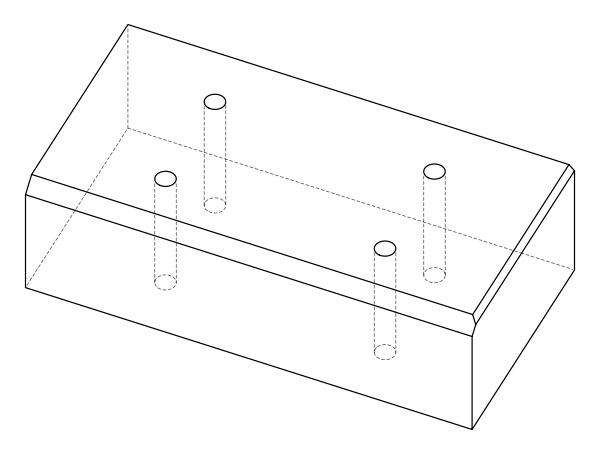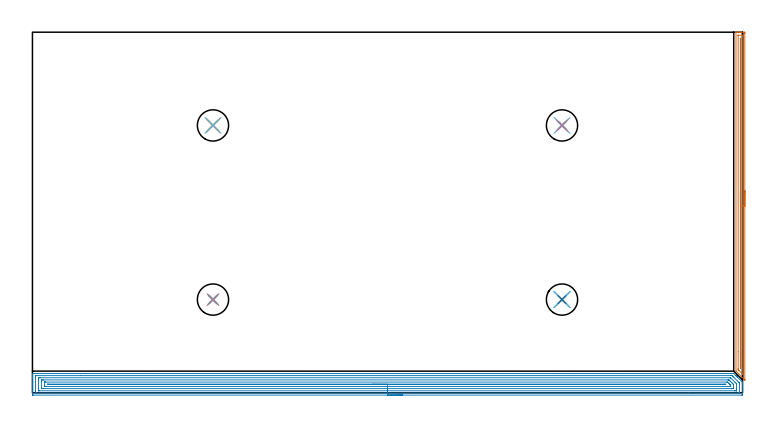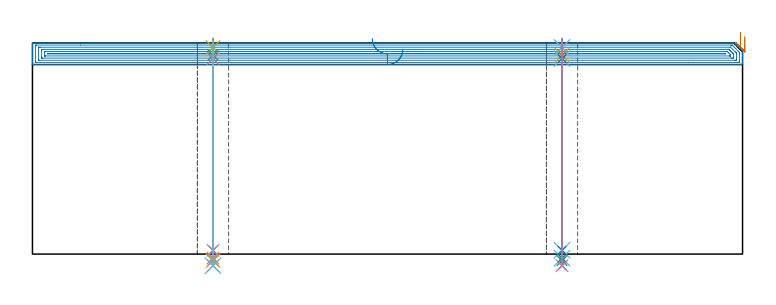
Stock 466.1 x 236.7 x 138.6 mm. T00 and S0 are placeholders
(PLAN: 22 operations, 17 tool changes, 35.6 min)
(1 AREA_MILL | FG_CHAMFER_SURFACE | UGT0205_001 | 5.56 min | 3906 mm3)
(2 AREA_MILL_1 | FG_CHAMFER_SURFACE_1 | UGT0205_001 | 22.48 min | 46864 mm3)
(3 SPOT_DRILL | STEP1HOLE | NXT0321_9005460120000 | 0.05 min | 162 mm3)
(4 SPOT_DRILL_1 | STEP1HOLE_1 | NXT0321_9005460120000 | 0.05 min | 200 mm3)
(5 SPOT_DRILL_2 | STEP1HOLE_2 | NXT0321_9005460120000 | 0.05 min | 182 mm3)
(6 SPOT_DRILL_3 | STEP1HOLE_3 | NXT0321_9005460120000 | 0.05 min | 183 mm3)
(7 DRILL_BLIND_HOLE_INTO_CENTER | STEP1HOLE | UGT0301_178 | 0.04 min | 104 mm3)
(8 GUN_DRILL_THROUGH_HOLE | STEP1HOLE | UGT0307_001 | 0.62 min | 2525 mm3)
(9 SPADE_DRILL_TO_ENLARGE_THROUGH_HOLE | STEP1HOLE | UGT0306_003 | 0.58 min | 14128 mm3)
(10 DRILL_TO_ENLARGE_THROUGH_HOLE | STEP1HOLE | UGT0301_050 | 0.59 min | 28731 mm3)
(11 DRILL_BLIND_HOLE_INTO_CENTER_1 | STEP1HOLE_1 | UGT0301_178 | 0.04 min | 90 mm3)
(12 GUN_DRILL_THROUGH_HOLE_1 | STEP1HOLE_1 | UGT0307_001 | 0.62 min | 2538 mm3)
(13 SPADE_DRILL_TO_ENLARGE_THROUGH_HOLE_1 | STEP1HOLE_1 | UGT0306_003 | 0.58 min | 14134 mm3)
(14 DRILL_TO_ENLARGE_THROUGH_HOLE_1 | STEP1HOLE_1 | UGT0301_050 | 0.59 min | 28731 mm3)
(15 DRILL_BLIND_HOLE_INTO_CENTER_2 | STEP1HOLE_2 | UGT0301_178 | 0.04 min | 109 mm3)
(16 GUN_DRILL_THROUGH_HOLE_2 | STEP1HOLE_2 | UGT0307_001 | 0.62 min | 2517 mm3)
(17 SPADE_DRILL_TO_ENLARGE_THROUGH_HOLE_2 | STEP1HOLE_2 | UGT0306_003 | 0.58 min | 14131 mm3)
(18 DRILL_TO_ENLARGE_THROUGH_HOLE_2 | STEP1HOLE_2 | UGT0301_050 | 0.59 min | 28722 mm3)
(19 DRILL_BLIND_HOLE_INTO_CENTER_3 | STEP1HOLE_3 | UGT0301_178 | 0.04 min | 109 mm3)
(20 GUN_DRILL_THROUGH_HOLE_3 | STEP1HOLE_3 | UGT0307_001 | 0.62 min | 2523 mm3)
(21 SPADE_DRILL_TO_ENLARGE_THROUGH_HOLE_3 | STEP1HOLE_3 | UGT0306_003 | 0.58 min | 14128 mm3)
(22 DRILL_TO_ENLARGE_THROUGH_HOLE_3 | STEP1HOLE_3 | UGT0301_050 | 0.59 min | 28723 mm3)
(TOOL UGT0205_001 | Chamfer Mill 20 x 3 x 45 deg. | D20 FL50 Z2)
(TOOL NXT0321_9005460120000 | NC Spot Drill, 142deg, 12mm, Carbide, Uncoated | D12 PA142 FL30 Z2)
(TOOL UGT0301_178 | Twist Drill 5.4 mm | D5.4 PA118 FL55 Z2)
(TOOL UGT0307_001 | Gun Drill 5 mm | D5 PA130 FL24 Z1)
(TOOL UGT0306_003 | Spade Drill 12.5mm | D12.5 PA132 FL10 Z2)
(TOOL UGT0301_050 | Twist Drill 20.5 mm | D20.5 PA118 FL145 Z2)
(OP 1 AREA_MILL)
G17 G21 G94 G90
T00 M6
G54
G17 G0 G90 X467.6 Y132.55 S1061 M3
G43 Z148.6 H0
Z142.8
G94 G1 Y132.512 Z141.928 F250.
Y132.398 Z141.064
Y132.209 Z140.212
Y131.947 Z139.38
Y131.613 Z138.574
Y131.21 Z137.8
Y130.742 Z137.064
Y130.21 Z136.372
Y129.621 Z135.729
Y128.978 Z135.14
Y128.286 Z134.609
Y127.55 Z134.14
Y126.776 Z133.737
Y125.97 Z133.403
Y125.138 Z133.141
Y124.287 Z132.952
Y123.422 Z132.838
Y122.55 Z132.8
X467.599 Y8.579 Z132.799
Y8.505
X467.597 Y8.454 Z132.797
X467.594 Y8.433 Z132.798
X467.59 Y8.418 Z132.801
X467.532 Y8.464 Z132.861
X467.458 Y8.541 Z132.939
X467.42 Y8.579 Z132.977
X463.263 Y12.737 Z137.137
X462.09 Y13.909 Z138.308
X462.057 Y13.942 Z138.342
X461.88 Y14.121 Z138.517
X461.803 Y14.205 Z138.589
X461.8 Y14.389 Z138.6
Y236.522
X461.803 Y236.69 Z138.588
X461.914 Y236.697 Z138.478
X462.032 Y236.7 Z138.368
X462.264 Z138.135
X462.96 Z137.435
X464.178 Z136.219
X464.7 Z135.694
X465.309 Z135.086
X467.049 Z133.348
X467.31 Y236.696 Z133.087
X467.594 Y236.69 Z132.803
X467.598 Y236.37 Z132.801
X467.6 Y236.074 Z132.8
Y235.776
Y122.55
X466.186 Z134.214
X466.185 Y12.423 Z134.215
X466.184 Y12.334 Z134.216
X466.181 Y12.291 Z134.219
X466.18 Y12.283 Z134.22
X466.172 Y12.29 Z134.228
X465.85 Y12.601 Z134.55
X463.83 Y14.62 Z136.57
X463.503 Y14.948 Z136.897
X463.338 Y15.117 Z137.062
X463.256 Y15.206 Z137.144
X463.221 Y15.246 Z137.179
X463.22 Y15.283 Z137.18
X463.215 Y15.915 Z137.185
X463.214 Y26.908 Z137.186
X463.215 Y234.287 Z137.185
X463.218 Y234.603 Z137.182
X463.221 Y234.68 Z137.179
X463.223 Y234.69 Z137.177
X463.245 Y234.694 Z137.155
X463.294 Y234.697 Z137.106
X463.428 Y234.7 Z136.972
X465.57 Z134.83
X466.04 Y234.698 Z134.36
X466.156 Y234.692 Z134.244
X466.179 Y234.689 Z134.221
X466.181 Y234.648 Z134.219
X466.184 Y234.55 Z134.216
X466.185 Y234.287 Z134.215
X466.186 Y233.654 Z134.214
Y122.55
X464.772 Z135.628
X464.771 Y16.997 Z135.629
X464.766 Y16.177 Z135.634
X464.765 Y16.164 Z135.635
X464.731 Y16.177 Z135.669
X464.7 Y16.211 Z135.7
X464.635 Y17.071 Z135.765
X464.632 Y17.141 Z135.768
X464.629 Y17.965 Z135.771
X464.628 Y18.038 Z135.772
X464.629 Y232.499 Z135.771
X464.63 Y232.571 Z135.77
X464.633 Y232.645 Z135.767
X464.635 Y232.686 Z135.765
X464.652 Y232.69 Z135.748
X464.7 Y232.692 Z135.7
X464.759 Y232.69 Z135.641
X464.766 Y232.572 Z135.634
X464.77 Y232.499 Z135.63
X464.771 Y232.426 Z135.629
X464.772 Y122.55 Z135.628
Y121.678 Z135.667
Y120.814 Z135.78
Y119.962 Z135.969
Y119.13 Z136.232
Y118.324 Z136.565
Y117.55 Z136.968
Y116.814 Z137.437
Y116.122 Z137.968
Y115.479 Z138.557
Y114.89 Z139.201
Y114.359 Z139.893
Y113.89 Z140.628
Y113.487 Z141.402
Y113.153 Z142.208
Y112.891 Z143.04
Y112.702 Z143.892
Y112.588 Z144.757
Y112.55 Z145.628
G0 Z148.6
M5
M2
(OP 2 AREA_MILL_1)
G17 G21 G94 G90
T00 M6
G54
G17 G0 G90 X243.05 Y-1.5 S1061 M3
G43 Z148.6 H0
Z134.4
G94 G1 X243.012 Z133.528 F250.
X242.898 Z132.664
X242.709 Z131.812
X242.447 Z130.98
X242.113 Z130.174
X241.71 Z129.4
X241.242 Z128.664
X240.71 Z127.972
X240.121 Z127.329
X239.478 Z126.74
X238.786 Z126.208
X238.05 Z125.74
X237.276 Z125.337
X236.47 Z125.003
X235.638 Z124.741
X234.787 Z124.552
X233.922 Z124.438
X233.05 Z124.4
X0.626
X0.21 Y-1.496 Z124.402
X0.01 Y-1.492 Z124.406
X0. Y-1.288 Z124.609
Y9.574 Z135.469
Y10.987 Z136.883
Y11.341 Z137.236
Y12.049 Z137.949
Y12.318 Z138.218
X0.007 Y12.687 Z138.578
X0.009 Y12.697 Z138.588
X0.179 Y12.7 Z138.6
X460.11
X460.307 Y12.696 Z138.589
X460.334 Y12.666 Z138.566
X461.6 Y11.401 Z137.299
X461.661 Y11.341 Z137.237
X461.828 Y11.172 Z137.072
X461.898 Y11.102 Z137.002
X462.544 Y10.458 Z136.355
X462.681 Y10.319 Z136.219
X465.762 Y7.238 Z133.137
X465.921 Y7.079 Z132.978
X466.071 Y6.925 Z132.824
X466.09 Y6.902 Z132.801
X466.1 Y6.217 Z132.116
Y4.804 Z130.701
Y-0.76 Z125.138
X466.097 Y-1.024 Z124.873
X466.091 Y-1.492 Z124.406
X465.951 Y-1.496 Z124.402
X465.474 Y-1.5 Z124.4
X233.05
Y-0.086 Z125.814
X2.358 Y-0.085 Z125.815
X2.026 Y-0.079 Z125.821
X2.01 Y0.029 Z125.929
X2.003 Y0.266 Z126.166
X2.001 Y0.742 Z126.642
X2. Y1.152 Z127.052
X2.001 Y10.458 Z136.358
X2.002 Y10.865 Z136.765
X2.01 Y11.269 Z137.169
X2.414 Y11.284 Z137.184
X2.471 Y11.285 Z137.185
X31.635 Y11.286 Z137.186
X458.378 Y11.285 Z137.185
X459.216 Y11.279 Z137.179
X459.266 Y11.272 Z137.172
X459.322 Y11.221 Z137.121
X459.435 Y11.112 Z137.012
X459.657 Y10.893 Z136.793
X460.093 Y10.458 Z136.358
X463.686 Y6.864 Z132.764
X464.09 Y6.448 Z132.348
X464.095 Y6.042 Z131.942
X464.099 Y5.633 Z131.533
Y0.742 Z126.642
X464.098 Y0.335 Z126.235
X464.09 Y-0.069 Z125.831
X463.686 Y-0.084 Z125.816
X463.629 Y-0.085 Z125.815
X430.485 Y-0.086 Z125.814
X233.05
Y1.328 Z127.228
X4.503 Y1.329 Z127.229
X4.202 Y1.33 Z127.23
X4.102 Y1.332 Z127.232
X4.024 Y1.335 Z127.235
X4.01 Y1.339 Z127.239
X4.006 Y1.369 Z127.269
X4.003 Y1.426 Z127.326
X4.001 Y1.626 Z127.526
X4. Y1.825 Z127.725
X4.001 Y9.773 Z135.673
X4.006 Y9.84 Z135.74
X4.01 Y9.861 Z135.761
X4.018 Y9.865 Z135.765
X4.052 Y9.867 Z135.767
X4.202 Y9.87 Z135.77
X4.795 Y9.871 Z135.771
X5.096 Y9.872 Z135.772
X458.022 Y9.871 Z135.771
X458.172 Y9.87 Z135.77
X458.208 Y9.867 Z135.767
X458.223 Y9.865 Z135.765
X458.248 Y9.845 Z135.745
X458.322 Y9.777 Z135.677
X461.176 Y6.925 Z132.825
X461.898 Y6.199 Z132.099
X462.048 Y6.042 Z131.942
X462.09 Y5.99 Z131.89
X462.094 Y5.942 Z131.842
X462.098 Y5.844 Z131.744
X462.1 Y2.509 Z128.409
Y1.626 Z127.526
X462.099 Y1.427 Z127.327
X462.094 Y1.36 Z127.26
X462.09 Y1.339 Z127.239
X462.082 Y1.335 Z127.235
X462.048 Y1.333 Z127.233
X461.898 Y1.33 Z127.23
X461.305 Y1.329 Z127.229
X461.004 Y1.328 Z127.228
X233.05
Y2.743 Z128.643
X6.884
X6.646 Y2.744 Z128.644
X6.131 Y2.748 Z128.648
X6.013 Y2.75 Z128.65
X6.008 Y2.954 Z128.854
X6. Y3.382 Z129.282
Y7.798 Z133.698
X6.01 Y8.244 Z134.144
X6.017 Y8.45 Z134.35
X6.231 Y8.453 Z134.353
X6.884 Y8.457 Z134.357
X7.121
X456.534
X456.772 Y8.456 Z134.356
X457.099 Y8.452 Z134.352
X457.177 Y8.45 Z134.35
X457.28 Y8.359 Z134.259
X457.428 Y8.219 Z134.119
X457.843 Y7.808 Z133.708
X458.322 Y7.329 Z133.229
X458.727 Y6.925 Z132.825
X459.216 Y6.435 Z132.335
X459.607 Y6.042 Z131.942
X459.987 Y5.654 Z131.554
X460.09 Y5.548 Z131.448
X460.093 Y5.496 Z131.396
X460.097 Y5.387 Z131.287
X460.1 Y5.168 Z131.068
Y3.402 Z129.302
Y3.392 Z129.292
X460.09 Y2.956 Z128.856
X460.083 Y2.75 Z128.65
X459.869 Y2.747 Z128.647
X459.216 Y2.743 Z128.643
X458.979
X233.05
Y4.157 Z130.057
X8.552
X8.312 Y4.158 Z130.058
X8.153 Y4.161 Z130.061
X8.028 Y4.164 Z130.064
X8.009 Y4.171 Z130.071
X8.007 Y4.181 Z130.081
X8.004 Y4.275 Z130.175
X8. Y4.939 Z130.839
Y5.158 Z131.058
Y6.705 Z132.605
X8.001 Y6.925 Z132.825
X8.003 Y7.008 Z132.908
X8.006 Y7.027 Z132.927
X8.008 Y7.033 Z132.933
X8.034 Y7.036 Z132.936
X8.193 Y7.04 Z132.94
X8.432 Y7.043 Z132.943
X8.552
X455.64
X456.154 Y7.036 Z132.936
X456.193 Y7.001 Z132.901
X456.274 Y6.925 Z132.825
X456.534 Y6.667 Z132.567
X457.16 Y6.042 Z131.942
X457.428 Y5.773 Z131.673
X458.035 Y5.158 Z131.058
X458.075 Y5.115 Z131.015
X458.09 Y5.074 Z130.974
X458.094 Y4.992 Z130.892
X458.098 Y4.827 Z130.727
X458.1 Y4.495 Z130.395
X458.099 Y4.275 Z130.175
X458.097 Y4.192 Z130.092
X458.094 Y4.173 Z130.073
X458.092 Y4.167 Z130.067
X458.066 Y4.164 Z130.064
X457.907 Y4.16 Z130.06
X457.668 Y4.157 Z130.057
X457.548
X233.05
Y5.571 Z131.471
X10.877
X10.46 Y5.573 Z131.473
X10.037 Y5.576 Z131.476
X10.01 Y5.578 Z131.478
X10.007 Y5.606 Z131.506
X10.016 Y5.622 Z131.522
X10.036 Y5.624 Z131.524
X10.086 Y5.627 Z131.527
X10.19 Y5.628 Z131.528
X10.401 Y5.629 Z131.529
X454.271
X454.329 Y5.628 Z131.528
X454.747 Y5.622 Z131.522
X455.063 Y5.599 Z131.499
X454.804 Y5.578 Z131.478
X454.747 Y5.575 Z131.475
X454.328 Y5.572 Z131.472
X233.05 Y5.571 Z131.471
X232.178 Z131.509
X231.314 Z131.623
X230.462 Z131.812
X229.63 Z132.074
X228.824 Z132.408
X228.05 Z132.811
X227.314 Z133.28
X226.622 Z133.811
X225.979 Z134.4
X225.39 Z135.043
X224.859 Z135.735
X224.39 Z136.471
X223.987 Z137.245
X223.653 Z138.051
X223.391 Z138.883
X223.202 Z139.735
X223.088 Z140.6
X223.05 Z141.471
G0 Z148.6
M5
M2
(OP 3 SPOT_DRILL)
G17 G21 G94 G90
T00 M6
G54
G17 G0 G90 X118.5 Y61.2 S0 M3
G43 Z148.6 H0
G94 G81 G98 Z135.6 F250. R141.6
G80
M5
M2
(OP 4 SPOT_DRILL_1)
G17 G21 G94 G90
T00 M6
G54
G17 G0 G90 X347.6 Y61.2 S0 M3
G43 Z148.6 H0
G94 G81 G98 Z135.6 F250. R141.6
G80
M5
M2
(OP 5 SPOT_DRILL_2)
G17 G21 G94 G90
T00 M6
G54
G17 G0 G90 X118.5 Y175.5 S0 M3
G43 Z148.6 H0
G94 G81 G98 Z135.6 F250. R141.6
G80
M5
M2
(OP 6 SPOT_DRILL_3)
G17 G21 G94 G90
T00 M6
G54
G17 G0 G90 X347.6 Y175.5 S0 M3
G43 Z148.6 H0
G94 G81 G98 Z135.6 F250. R141.6
G80
M5
M2
(OP 7 DRILL_BLIND_HOLE_INTO_CENTER)
G17 G21 G94 G90
T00 M6
G54
G17 G0 G90 X118.5 Y61.2 S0 M3
G43 Z148.6 H0
G94 G81 G98 Z130.5 F250. R140.6
G80
M5
M2
(OP 8 GUN_DRILL_THROUGH_HOLE)
G17 G21 G94 G90
T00 M6
G54
G17 G0 G90 X118.5 Y61.2 M8
G43 Z148.6 H0
Z136.922
S716 M3
G94 G1 Z128.336 F125. M26
G4 X.084
Z2.5 F250.
G4 X.084
Z-2.666 F125.
G4 X.084
M5
M9
G0 Z136.922
Z148.6
M2
(OP 9 SPADE_DRILL_TO_ENLARGE_THROUGH_HOLE)
G17 G21 G94 G90
T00 M6
G54
G17 G0 G90 X118.5 Y61.2 S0 M3
G43 Z148.6 H0
G94 G73 G98 Z-4.283 F250. Q11.907 R140.6
G80
M5
M2
(OP 10 DRILL_TO_ENLARGE_THROUGH_HOLE)
G17 G21 G94 G90
T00 M6
G54
G17 G0 G90 X118.5 Y61.2 S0 M3
G43 Z148.6 H0
G94 G73 G98 Z-7.659 F250. Q18.282 R140.6
G80
M5
M2
(OP 11 DRILL_BLIND_HOLE_INTO_CENTER_1)
G17 G21 G94 G90
T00 M6
G54
G17 G0 G90 X347.6 Y61.2 S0 M3
G43 Z148.6 H0
G94 G81 G98 Z130.5 F250. R140.6
G80
M5
M2
(OP 12 GUN_DRILL_THROUGH_HOLE_1)
G17 G21 G94 G90
T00 M6
G54
G17 G0 G90 X347.6 Y61.2 M8
G43 Z148.6 H0
Z136.922
S716 M3
G94 G1 Z128.336 F125. M26
G4 X.084
Z2.5 F250.
G4 X.084
Z-2.666 F125.
G4 X.084
M5
M9
G0 Z136.922
Z148.6
M2
(OP 13 SPADE_DRILL_TO_ENLARGE_THROUGH_HOLE_1)
G17 G21 G94 G90
T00 M6
G54
G17 G0 G90 X347.6 Y61.2 S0 M3
G43 Z148.6 H0
G94 G73 G98 Z-4.283 F250. Q11.907 R140.6
G80
M5
M2
(OP 14 DRILL_TO_ENLARGE_THROUGH_HOLE_1)
G17 G21 G94 G90
T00 M6
G54
G17 G0 G90 X347.6 Y61.2 S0 M3
G43 Z148.6 H0
G94 G73 G98 Z-7.659 F250. Q18.282 R140.6
G80
M5
M2
(OP 15 DRILL_BLIND_HOLE_INTO_CENTER_2)
G17 G21 G94 G90
T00 M6
G54
G17 G0 G90 X118.5 Y175.5 S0 M3
G43 Z148.6 H0
G94 G81 G98 Z130.5 F250. R140.6
G80
M5
M2
(OP 16 GUN_DRILL_THROUGH_HOLE_2)
G17 G21 G94 G90
T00 M6
G54
G17 G0 G90 X118.5 Y175.5 M8
G43 Z148.6 H0
Z136.922
S716 M3
G94 G1 Z128.336 F125. M26
G4 X.084
Z2.5 F250.
G4 X.084
Z-2.666 F125.
G4 X.084
M5
M9
G0 Z136.922
Z148.6
M2
(OP 17 SPADE_DRILL_TO_ENLARGE_THROUGH_HOLE_2)
G17 G21 G94 G90
T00 M6
G54
G17 G0 G90 X118.5 Y175.5 S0 M3
G43 Z148.6 H0
G94 G73 G98 Z-4.283 F250. Q11.907 R140.6
G80
M5
M2
(OP 18 DRILL_TO_ENLARGE_THROUGH_HOLE_2)
G17 G21 G94 G90
T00 M6
G54
G17 G0 G90 X118.5 Y175.5 S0 M3
G43 Z148.6 H0
G94 G73 G98 Z-7.659 F250. Q18.282 R140.6
G80
M5
M2
(OP 19 DRILL_BLIND_HOLE_INTO_CENTER_3)
G17 G21 G94 G90
T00 M6
G54
G17 G0 G90 X347.6 Y175.5 S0 M3
G43 Z148.6 H0
G94 G81 G98 Z130.5 F250. R140.6
G80
M5
M2
(OP 20 GUN_DRILL_THROUGH_HOLE_3)
G17 G21 G94 G90
T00 M6
G54
G17 G0 G90 X347.6 Y175.5 M8
G43 Z148.6 H0
Z136.922
S716 M3
G94 G1 Z128.336 F125. M26
G4 X.084
Z2.5 F250.
G4 X.084
Z-2.666 F125.
G4 X.084
M5
M9
G0 Z136.922
Z148.6
M2
(OP 21 SPADE_DRILL_TO_ENLARGE_THROUGH_HOLE_3)
G17 G21 G94 G90
T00 M6
G54
G17 G0 G90 X347.6 Y175.5 S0 M3
G43 Z148.6 H0
G94 G73 G98 Z-4.283 F250. Q11.907 R140.6
G80
M5
M2
(OP 22 DRILL_TO_ENLARGE_THROUGH_HOLE_3)
G17 G21 G94 G90
T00 M6
G54
G17 G0 G90 X347.6 Y175.5 S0 M3
G43 Z148.6 H0
G94 G73 G98 Z-7.659 F250. Q18.282 R140.6
G80
M5
M2
